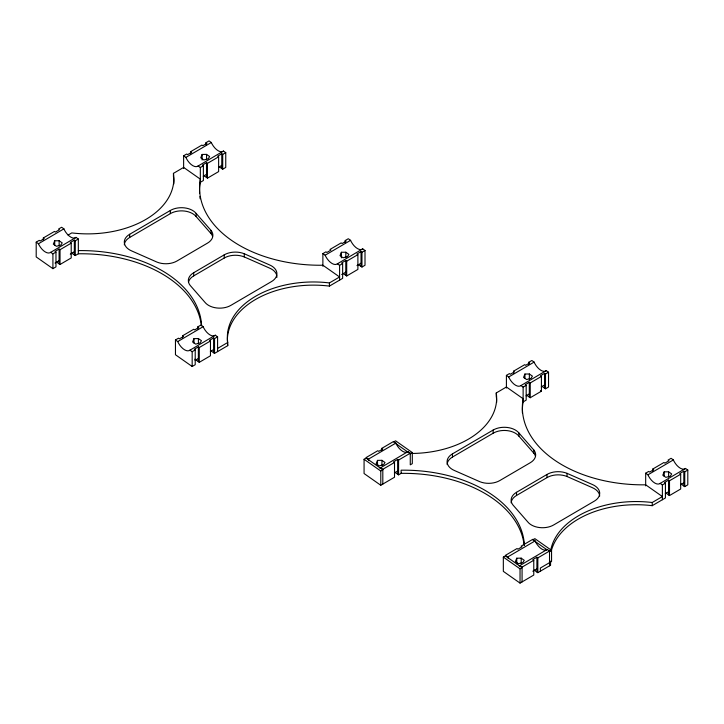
<?xml version="1.0" encoding="UTF-8"?>
<svg xmlns="http://www.w3.org/2000/svg" width="724" height="724" viewBox="0 0 724 724"><rect width="100%" height="100%" fill="white"/><g stroke="black" fill="none" stroke-linecap="round" stroke-linejoin="round"><path stroke-width="1.09" d="M54.707 240.793L53.332 244.151L56.4 246.296L60.834 245.101L62.21 242.893L59.151 240.748L54.707 240.793L54.707 245.264M202.132 154.447L200.756 157.796L203.824 159.95L208.259 158.755L209.634 156.547L206.566 154.393L202.132 154.447L202.132 160.031M193.969 338.624L192.593 341.972L195.652 344.126L200.095 342.923L201.471 340.723L198.403 338.57L193.969 338.624L193.969 343.086M341.393 252.269L340.018 255.626L343.076 257.78L347.52 256.577L348.887 254.368L345.828 252.224L341.393 252.269L341.393 257.862M377.503 460.383L376.127 463.731L379.186 465.885L383.63 464.69L385.005 462.482L381.937 460.328L377.503 460.383L377.503 464.853M524.927 374.037L523.552 377.385L526.61 379.539L531.054 378.335L532.421 376.136L529.362 373.982L524.927 374.037L524.927 378.498M516.755 558.213L515.388 561.562L518.447 563.715L522.882 562.512L524.257 560.313L521.199 558.159L516.755 558.213L516.755 563.797M664.179 471.858L662.804 475.206L665.872 477.36L670.306 476.166L671.682 473.958L668.614 471.804L664.179 471.858L664.179 476.329M76.038 237.382L50.001 252.748A11.43 5.91 59.6 0 1 39.105 245.101L38.49 243.744L36.2 242.142L39.25 240.35L40.182 241.002L44.245 238.621L43.313 237.97L54.499 231.418L55.431 232.069L59.495 229.689L58.572 229.037L61.621 227.255L63.902 228.856L64.526 230.214A11.43 5.91 59.6 0 0 75.423 237.861L76.038 237.382L78.328 238.992L78.328 253.78L75.278 255.563L71.73 253.065M223.463 151.035L197.426 166.402A11.43 5.91 59.6 0 1 186.53 158.746L185.914 157.398L183.625 155.787L186.674 154.004L187.597 154.655L191.67 152.275L190.738 151.624L201.924 145.072L202.856 145.723L206.919 143.343L205.987 142.691L209.037 140.899L211.327 142.51L211.951 143.859A11.43 5.91 59.6 0 0 222.847 151.515L223.463 151.035L225.752 152.637L225.752 167.425L222.702 169.217L219.155 166.719M215.3 335.203L189.263 350.579A11.43 5.91 59.6 0 1 178.366 342.923L177.742 341.574L175.461 339.963L178.511 338.18L179.434 338.832L183.507 336.443L182.575 335.791L193.761 329.248L194.684 329.9L198.756 327.51L197.824 326.859L200.874 325.076L203.163 326.678L203.779 328.035A11.43 5.91 59.6 0 0 214.675 335.692L215.3 335.203L217.589 336.814L217.589 351.602M362.724 248.857L336.687 264.233A11.43 5.91 59.6 0 1 325.791 256.577L325.167 255.219L322.877 253.617L325.927 251.825L326.859 252.477L330.922 250.097L329.999 249.445L341.185 242.893L342.108 243.545L346.172 241.164L345.248 240.513L348.298 238.73L350.588 240.332L351.203 241.689A11.43 5.91 59.6 0 0 362.1 249.337L362.724 248.857L365.005 250.468L365.005 265.256L361.955 267.038L358.407 264.55M379.91 468.175L407.983 451.613L410.273 453.215L410.273 464.835L412.3 463.641L412.3 452.554L395.594 440.816L393.557 442.002M407.983 451.613L407.368 452.093A11.43 5.91 59.6 0 1 396.462 444.436L395.847 443.088L393.557 441.477L381.865 448.328L381.865 450.437M546.258 370.625L520.221 385.992A11.43 5.91 59.6 0 1 509.325 378.335L508.701 376.987L506.411 375.376L509.461 373.593L510.393 374.245L514.456 371.855L513.533 371.204L524.719 364.661L525.642 365.312L529.715 362.923L528.782 362.272L531.832 360.489L534.122 362.1L534.737 363.448A11.43 5.91 59.6 0 0 545.634 371.104L546.258 370.625L548.539 372.227L548.539 387.014L545.489 388.797L541.941 386.308M519.171 565.996L547.244 549.435L549.525 551.045L549.525 565.833M547.244 549.435L546.62 549.914A11.43 5.91 59.6 0 1 535.724 542.267L535.108 540.909L532.819 539.299L521.126 546.149L522.049 546.801L517.986 549.181L517.054 548.53L505.37 555.38L507.651 556.991L508.275 558.34M685.51 468.446L659.474 483.813A11.43 5.91 59.6 0 1 648.577 476.157L647.962 474.808L645.672 473.197L648.722 471.414L649.654 472.066L653.718 469.686L652.786 469.034L663.971 462.482L664.904 463.134L668.967 460.754L668.035 460.102L671.085 458.31L673.374 459.921L673.999 461.269A11.43 5.91 59.6 0 0 684.895 468.926L685.51 468.446L687.8 470.048L687.8 484.836L684.75 486.628L681.203 484.13M38.49 243.744L63.902 228.856M185.914 157.398L211.327 142.51M68.083 235.083L71.785 232.911A86.047 55.196 0 0 0 173.452 173.362L183.625 167.407L200.331 179.145A120.609 77.359 0 0 0 322.877 265.228L339.592 276.975L329.42 282.93A86.047 55.196 0 0 0 227.752 342.479L217.589 348.434M75.278 255.563L75.278 240.775L74.346 240.124L70.282 242.504L71.214 243.155L71.214 257.943L60.029 264.495L60.029 249.708L59.096 249.056L55.033 251.436L55.965 252.088L55.965 266.875L52.915 268.667L36.2 256.929L36.2 242.142M222.702 169.217L222.702 154.429L221.77 153.778L217.707 156.158L218.63 156.809L218.63 171.597L207.453 178.149L207.453 163.362L206.521 162.71L202.458 165.09L203.381 165.742L203.381 180.529L200.331 182.312A120.609 77.359 0 0 0 199.616 193.299M52.915 268.667L52.915 253.88L55.965 252.088M60.029 249.708L71.214 243.155M75.278 240.775L78.328 238.992M200.331 182.312L200.331 167.525L203.381 165.742M207.453 163.362L218.63 156.809M222.702 154.429L225.752 152.637M55.033 263.056L59.096 260.676M70.282 254.124L74.346 251.744M203.272 176.231L206.521 174.33M218.521 167.298L221.77 165.389M124.311 244.803A16.525 10.598 0 0 1 129.677 237.454L129.677 234.286L170.339 210.467A16.525 10.598 0 0 1 196.15 213.417L211.028 230.413L211.028 233.581A16.525 10.598 0 0 1 212.494 236.187M129.677 237.454L170.339 213.634A16.525 10.598 0 0 1 196.15 216.585L211.028 233.581M193.706 272.722L224.214 254.857A16.525 10.598 0 0 1 244.25 253.753L269.292 264.803A16.525 10.598 0 0 1 271.536 281.555L230.865 305.374A16.525 10.598 0 0 1 205.055 302.424L190.186 285.428A16.525 10.598 0 0 1 193.706 272.722L193.706 275.889A16.525 10.598 0 0 0 188.475 282.315M193.706 275.889L224.214 258.025A16.525 10.598 0 0 1 244.25 256.92L269.292 267.971A16.525 10.598 0 0 1 276.903 277.373M177.742 341.574L203.163 326.678M325.167 255.219L350.588 240.332M227.752 342.479L227.752 345.647L214.539 353.384L214.539 338.597L213.607 337.945L209.544 340.334L210.467 340.986L210.467 355.774L199.281 362.317L199.281 347.529L198.358 346.877L194.285 349.267L195.218 349.918L195.218 364.706L192.168 366.489L175.461 354.751L175.461 339.963M361.955 267.038L361.955 252.251L361.032 251.599L356.959 253.979L357.891 254.631L357.891 269.418L346.706 275.971L346.706 261.183L345.782 260.531L341.71 262.912L342.642 263.563L342.642 278.351L329.42 286.098A86.047 55.196 0 0 0 227.372 341.393M192.168 366.489L192.168 351.701L195.218 349.918M199.281 347.529L210.467 340.986M214.539 338.597L217.589 336.814M339.592 280.143L339.592 265.355L342.642 263.563M346.706 261.183L357.891 254.631M361.955 252.251L365.005 250.468M195.1 360.407L198.358 358.498M210.358 351.475L213.607 349.565M341.71 274.532L345.782 272.152M356.959 265.599L361.032 263.219M380.788 485.27L364.072 473.532L364.072 459.278L366.109 458.084L382.815 469.822L380.788 471.016L380.788 485.27L394.508 477.234L394.508 462.446L393.584 461.794L397.648 459.414L398.58 460.066L398.58 474.854L401.503 473.143M381.865 448.328L382.797 448.98L378.733 451.36L377.801 450.708L366.109 457.559L368.398 459.161L395.847 443.088M508.701 376.987L534.122 362.1M411.105 453.468A86.047 55.196 0 0 0 496.248 392.951L506.411 386.996L523.126 398.734A120.609 77.359 0 0 0 645.672 484.818L662.379 496.555L652.215 502.51A86.047 55.196 0 0 0 550.72 550.358M545.489 388.797L545.489 374.018L544.566 373.358L540.493 375.747L541.425 376.399L541.425 391.186L530.24 397.729L530.24 382.951L529.316 382.29L525.244 384.679L526.176 385.331L526.176 400.119L523.126 401.901A120.609 77.359 0 0 0 522.402 412.888M382.815 484.084L382.815 469.297L394.508 462.446M398.58 460.066L410.273 453.215M523.126 401.901L523.126 387.114L526.176 385.331M530.24 382.951L541.425 376.399M545.489 374.018L548.539 372.227M412.3 452.554L410.273 453.749L395.322 443.242M394.399 472.935L397.648 471.034M526.058 395.82L529.316 393.91M541.308 386.887L544.566 384.978M447.097 464.392A16.525 10.598 0 0 1 452.464 457.043L452.464 453.876L493.135 430.056A16.525 10.598 0 0 1 518.945 433.006L533.814 450.002L533.814 453.17A16.525 10.598 0 0 1 535.289 455.776M452.464 457.043L493.135 433.224A16.525 10.598 0 0 1 518.945 436.174L533.814 453.17M516.502 492.311L547 474.446A16.525 10.598 0 0 1 567.046 473.342L592.087 484.383A16.525 10.598 0 0 1 594.323 501.144L553.661 524.963A16.525 10.598 0 0 1 527.85 522.013L512.972 505.008A16.525 10.598 0 0 1 516.502 492.311L516.502 495.478A16.525 10.598 0 0 0 511.135 502.827M516.502 495.478L547 477.614A16.525 10.598 0 0 1 567.046 476.51L592.087 487.551A16.525 10.598 0 0 1 599.689 496.04M520.04 583.101L503.334 571.363L503.334 557.1L505.37 555.905L522.076 567.652L520.04 568.838L520.04 583.101L533.769 575.055L533.769 560.276L532.837 559.616L536.909 557.236L537.832 557.887L537.832 572.675L550.548 565.236L550.548 562.068M507.651 556.991L535.108 540.909M647.962 474.808L673.374 459.921M684.75 486.628L684.75 471.84L683.818 471.188L679.755 473.568L680.687 474.22L680.687 489.008L669.501 495.56L669.501 480.772L668.569 480.121L664.505 482.501L665.428 483.152L665.428 497.94L652.215 505.687A86.047 55.196 0 0 0 551.172 551.407M522.076 581.906L522.076 567.118L533.769 560.276M537.832 557.887L549.525 551.045M662.379 499.732L662.379 484.944L665.428 483.152M669.501 480.772L680.687 474.22M684.75 471.84L687.8 470.048M549.525 551.57L551.561 550.376L534.846 538.638L532.819 539.832L546.891 549.715M532.837 571.236L536.909 568.856M665.32 493.641L668.569 491.741M680.569 484.709L683.818 482.808M540.493 390.535L541.425 391.186M520.837 385.512L523.126 387.114M660.098 483.333L662.379 484.944M526.692 395.241L530.24 397.729M665.953 493.062L669.501 495.56M198.05 165.923L200.331 167.525M337.303 263.744L339.592 265.355M203.897 175.651L207.453 178.149M343.158 273.482L346.706 275.971M395.033 472.356L398.58 474.854M534.285 570.186L537.832 572.675M380.534 467.686L382.815 469.297M519.787 565.516L522.076 567.118M210.983 350.896L214.539 353.384M364.072 459.278L380.788 471.016M503.334 557.1L520.04 568.838M50.626 252.269L52.915 253.88M189.878 350.099L192.168 351.701M56.481 261.998L60.029 264.495M194.865 359.213L199.281 362.317M368.398 459.161L369.014 460.518M683.818 471.188L683.818 485.976M668.614 471.804L668.614 477.035M668.569 480.121L668.569 494.908M652.786 469.034L652.786 471.143M652.215 502.51L652.215 505.687M645.672 473.197L645.672 485.876M567.046 473.342L567.046 476.51M551.561 550.376L551.561 561.471L540.375 568.023L540.375 571.191M547 474.446L547 477.614M544.566 373.358L544.566 388.145M536.909 557.236L536.909 572.023M529.362 373.982L529.362 379.213M529.316 382.29L529.316 397.078M528.782 362.272L528.782 364.389M521.199 558.159L521.199 563.381M518.945 433.006L518.945 436.174M513.533 371.204L513.533 373.322M506.411 375.376L506.411 388.055M496.248 392.951L496.248 396.118A86.047 55.196 0 0 1 496.628 402.508M493.135 430.056L493.135 433.224M397.648 459.414L397.648 474.202M381.937 460.328L381.937 465.559M361.032 251.599L361.032 266.387M345.828 252.224L345.828 257.445M345.782 260.531L345.782 275.319M345.248 240.513L345.248 242.621M329.42 282.93L329.42 286.098M322.877 253.617L322.877 266.287M244.25 253.753L244.25 256.92M224.214 254.857L224.214 258.025M221.77 153.778L221.77 168.565M213.607 337.945L213.607 352.733M206.566 154.393L206.566 159.624M206.521 162.71L206.521 177.498M205.987 142.691L205.987 144.8M198.403 338.57L198.403 343.791M198.358 346.877L198.358 361.665M197.824 326.859L197.824 328.977M196.15 213.417L196.15 216.585M190.738 151.624L190.738 153.732M183.625 155.787L183.625 168.466M182.575 335.791L182.575 337.909M173.452 173.362L173.452 176.529A86.047 55.196 0 0 1 173.787 183.987M170.339 210.467L170.339 213.634M74.346 240.124L74.346 254.911M59.151 240.748L59.151 245.97M59.096 249.056L59.096 263.844M43.313 237.97L43.313 240.078M200.168 198.783A120.609 77.359 0 0 1 199.869 196.593M227.752 345.647A86.047 55.196 0 0 1 227.499 343.52M78.328 253.78A120.609 77.359 0 0 1 201.335 325.583M78.328 250.604A120.609 77.359 0 0 1 201.598 325.709M211.028 230.413A16.525 10.598 0 0 1 207.498 243.119L177 260.984A16.525 10.598 0 0 1 156.954 262.088L131.913 251.038A16.525 10.598 0 0 1 129.677 234.286M550.548 565.236A86.047 55.196 0 0 1 550.159 560.973M524.131 545.172A120.609 77.359 0 0 0 401.123 473.36L401.123 470.193A120.609 77.359 0 0 1 524.384 545.299M452.464 453.876A16.525 10.598 0 0 0 454.708 470.627L479.75 481.668A16.525 10.598 0 0 0 499.786 480.573L530.294 462.708A16.525 10.598 0 0 0 533.814 450.002"/></g></svg>
